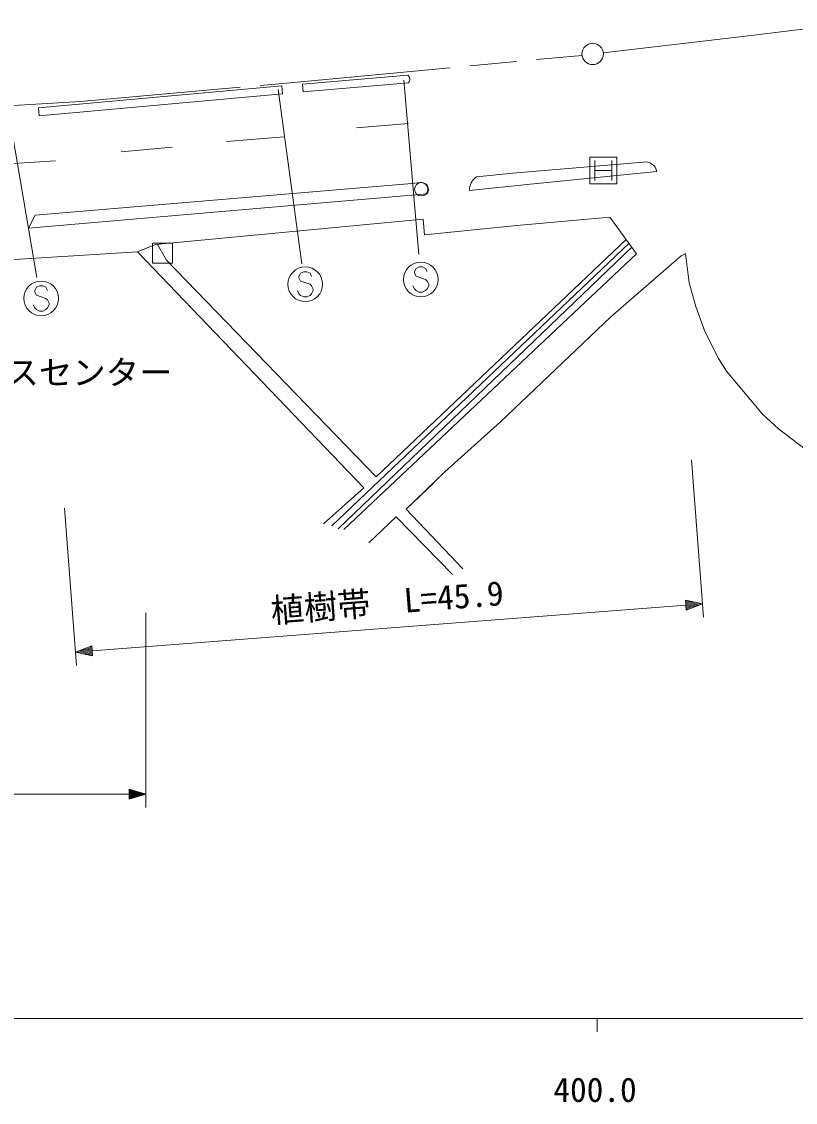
# Model space of a CAD drawing. Units: millimetres, scale not verified. Extents: x 40000 to 680000, y 20000 to 380000.
# Drawn here: x 424928 to 482838, y 198715 to 279626 of the extents above; entities that cross this region are included whole.
import ezdxf
from ezdxf.enums import TextEntityAlignment as Align

# ---------------------------------------------------------------- set-up
doc = ezdxf.new("R2010")
doc.units = ezdxf.units.MM
doc.header["$LTSCALE"] = 1000
doc.linetypes.add('CHAIN', pattern=[18.5, 12, -1.5, 3.5, -1.5])
for name, color, linetype, lineweight in [('M-BGD', 7, 'Continuous', 13), ('M-BMK', 2, 'CHAIN', 13), ('M-BMK-ROW', 30, 'Continuous', 13), ('M-BMK-SRVR', 3, 'Continuous', 13), ('M-STR-HTXT', 7, 'Continuous', 13), ('M-STR-STRC', 7, 'Continuous', 13), ('M-STR-STRD', 7, 'Continuous', 13), ('M-TTL-BAND', 7, 'Continuous', 13)]:
    doc.layers.add(name, color=color, linetype=linetype, lineweight=lineweight)
doc.layers.add('M-BGD-HTXT', color=7, linetype='Continuous')
doc.styles.add('ＭＳ ゴシック', font='')
doc.styles.get('ＭＳ ゴシック').set_extended_font_data('MS Gothic')

msp = doc.modelspace()

# ---------------------------------------------------------------- linework, layer by layer
at = {"layer": 'M-BGD'}
for p, q in [((427466, 269212), (423571, 268958)), ((434953, 262932), (454970, 264833)), ((454970, 264833), (455084, 263668)), ((461981, 264354), (468956, 264993)), ((468956, 264993), (470959, 262251)), ((455084, 263668), (461981, 264354)), ((448134, 241870), (470390, 263030)), ((451461, 245555), (470185, 263310)), ((411326, 260993), (433611, 262400)), ((433611, 262400), (434953, 262932)), ((433611, 262400), (450551, 244718)), ((435087, 262945), (435763, 261761)), ((448618, 241664), (470603, 262739)), ((470959, 262251), (449034, 241594)), ((474287, 262100), (474625, 262269)), ((474625, 262269), (474879, 260068)), ((435763, 261761), (451461, 245555)), ((469037, 257528), (474287, 262100)), ((474879, 260068), (475387, 258290)), ((475387, 258290), (476065, 256427)), ((460770, 249671), (469037, 257528)), ((476065, 256427), (477081, 254395)), ((477081, 254395), (477673, 253464)), ((477673, 253464), (480383, 250247)), ((480383, 250247), (481568, 249146)), ((456591, 245929), (460770, 249671)), ((481568, 249146), (485209, 246352)), ((453713, 243135), (456591, 245929)), ((450551, 244718), (447526, 242019)), ((455745, 245082), (453713, 243135)), ((453713, 243135), (457946, 238647)), ((457946, 238647), (453713, 243135)), ((450919, 240595), (452951, 242542)), ((452951, 242542), (457184, 238224))]:
    msp.add_line(p, q, dxfattribs=at)
msp.add_circle((454835, 267073), 500, dxfattribs=at)
at = {"layer": 'M-BMK'}
for p, q in [((479113, 278525), (487918, 279626)), ((468461, 277295), (479113, 278525)), ((445034, 275046), (466872, 277101)), ((429342, 273651), (445034, 275046)), ((405452, 272247), (429342, 273651))]:
    msp.add_line(p, q, dxfattribs=at)
at = {"layer": 'M-BMK-ROW'}
for p, q in [((436212, 263039), (434712, 263039)), ((434712, 263039), (434712, 261539)), ((436212, 261539), (436212, 263039)), ((434712, 261539), (436212, 261539))]:
    msp.add_line(p, q, dxfattribs=at)
at = {"layer": 'M-BMK-SRVR'}
msp.add_circle((467665, 277209), 800, dxfattribs=at)
at = {"layer": 'M-STR-HTXT'}
for p, q in [((475056, 246825), (475967, 235047)), ((428136, 243195), (429047, 231417)), ((475890, 236044), (474615, 236322)), ((474615, 236322), (474673, 235574)), ((474870, 236266), (474620, 236247)), ((430216, 232511), (474644, 235948)), ((474626, 236172), (475125, 236211)), ((475380, 236155), (474632, 236097)), ((474638, 236022), (475635, 236100)), ((475890, 236044), (474644, 235948)), ((474649, 235873), (475646, 235950)), ((475403, 235856), (474655, 235798)), ((474661, 235723), (475159, 235762)), ((474916, 235668), (474667, 235649)), ((475890, 236044), (474673, 235574)), ((434234, 235373), (434234, 220782)), ((428970, 232414), (430187, 232885)), ((428970, 232414), (430216, 232511)), ((428970, 232414), (430245, 232137)), ((430210, 232586), (429213, 232508)), ((430222, 232436), (429225, 232359)), ((429457, 232602), (430204, 232660)), ((429480, 232303), (430227, 232361)), ((430199, 232735), (429700, 232697)), ((430233, 232286), (429735, 232248)), ((429944, 232791), (430193, 232810)), ((430245, 232137), (430187, 232885)), ((429990, 232192), (430239, 232212)), ((384934, 221782), (432984, 221782)), ((434234, 221782), (432984, 222157)), ((432984, 222157), (432984, 221407)), ((433234, 222082), (432984, 222082)), ((432984, 222007), (433484, 222007)), ((433734, 221932), (432984, 221932)), ((432984, 221857), (433984, 221857)), ((434234, 221782), (432984, 221407)), ((434234, 221782), (432984, 221782)), ((432984, 221707), (433984, 221707)), ((433734, 221632), (432984, 221632)), ((432984, 221557), (433484, 221557)), ((433234, 221482), (432984, 221482))]:
    msp.add_line(p, q, dxfattribs=at)
at = {"layer": 'M-STR-STRC'}
for p, q in [((453538, 275253), (454656, 262193)), ((445908, 261486), (444129, 274532)), ((424050, 272360), (426054, 260460)), ((449987, 271667), (453882, 272006)), ((440251, 270651), (444569, 270990)), ((432377, 269889), (436187, 270228)), ((467466, 267489), (467466, 269489)), ((467466, 269489), (469466, 269489)), ((469466, 269489), (469466, 267489)), ((467841, 269239), (467841, 267739)), ((469091, 269239), (469091, 267739)), ((467841, 268489), (469091, 268489)), ((469466, 267489), (467466, 267489)), ((445803, 260788), (445685, 260552)), ((445685, 260552), (445685, 260433)), ((446039, 260906), (445803, 260788)), ((446276, 260906), (446039, 260906)), ((446512, 260788), (446276, 260906)), ((446630, 260552), (446512, 260788)), ((454454, 261148), (454336, 260912)), ((454336, 260912), (454336, 260794)), ((454336, 260794), (454454, 260557)), ((454691, 261267), (454454, 261148)), ((454454, 260557), (455163, 260321)), ((454927, 261267), (454691, 261267)), ((455163, 261148), (454927, 261267)), ((455282, 260912), (455163, 261148)), ((426032, 259734), (425914, 259498)), ((426269, 259852), (426032, 259734)), ((426505, 259852), (426269, 259852)), ((426742, 259734), (426505, 259852)), ((426860, 259498), (426742, 259734)), ((445685, 260433), (445803, 260197)), ((445803, 260197), (446512, 259961)), ((446512, 259961), (446630, 259842)), ((446630, 259842), (446748, 259606)), ((454336, 259612), (454218, 259848)), ((455163, 260321), (455282, 260203)), ((455282, 260203), (455400, 259967)), ((455400, 259848), (455282, 259612)), ((455400, 259967), (455400, 259848)), ((425914, 259498), (425914, 259380)), ((425914, 259380), (426032, 259143)), ((426032, 259143), (426742, 258907)), ((445685, 259252), (445567, 259488)), ((445803, 259133), (445685, 259252)), ((446039, 259015), (445803, 259133)), ((446276, 259015), (446039, 259015)), ((446512, 259133), (446276, 259015)), ((446630, 259252), (446512, 259133)), ((446748, 259488), (446630, 259252)), ((446748, 259606), (446748, 259488)), ((454454, 259494), (454336, 259612)), ((454691, 259376), (454454, 259494)), ((454927, 259376), (454691, 259376)), ((455163, 259494), (454927, 259376)), ((455282, 259612), (455163, 259494)), ((425914, 258198), (425796, 258434)), ((426032, 258080), (425914, 258198)), ((426742, 258907), (426860, 258789)), ((426860, 258198), (426742, 258080)), ((426860, 258789), (426978, 258552)), ((426978, 258434), (426860, 258198)), ((426978, 258552), (426978, 258434)), ((426269, 257961), (426032, 258080)), ((426505, 257961), (426269, 257961)), ((426742, 258080), (426505, 257961))]:
    msp.add_line(p, q, dxfattribs=at)
for centre in [(454809, 260321), (446158, 259961), (426387, 258907)]:
    msp.add_circle(centre, 1300, dxfattribs=at)
at = {"layer": 'M-STR-STRD'}
for p, q in [((453823, 275612), (445941, 274933)), ((444409, 274811), (426182, 273175)), ((444463, 274209), (444409, 274811)), ((445941, 274933), (445989, 274376)), ((445989, 274376), (453871, 275055)), ((426236, 272573), (444463, 274209)), ((426182, 273175), (426236, 272573)), ((461695, 268284), (471448, 269105)), ((458974, 268003), (461695, 268284)), ((472471, 268395), (462772, 267434)), ((425942, 265148), (454136, 267519)), ((454136, 267519), (454761, 267580)), ((462772, 267434), (458458, 266988)), ((425452, 264172), (455288, 266745)), ((425942, 265148), (425452, 264172))]:
    msp.add_line(p, q, dxfattribs=at)
for centre, radius, start, end in [((453622, 275314), 359, 313.88633, 55.96055), ((471598, 268229), 889, 10.75652, 99.69727), ((459562, 267065), 1107, 122.10062, 183.98172), ((454845, 267049), 537, 325.47754, 99.0173)]:
    msp.add_arc(centre, radius, start, end, dxfattribs=at)
at = {"layer": 'M-TTL-BAND'}
for p, q in [((40000, 205000), (579000, 205000)), ((468000, 205000), (468000, 204000))]:
    msp.add_line(p, q, dxfattribs=at)

# ---------------------------------------------------------------- texts
at = {"layer": 'M-BGD-HTXT', "style": 'ＭＳ ゴシック'}
msp.add_text('山口サービスセンター', height=1833, dxfattribs=at).set_placement((423722, 251895), align=Align.BOTTOM_CENTER)
at = {"layer": 'M-STR-HTXT', "style": 'ＭＳ ゴシック'}
msp.add_text('植樹帯  L=45.9', height=1833, rotation=4.424, dxfattribs=at).set_placement((452391, 234728), align=Align.BOTTOM_CENTER)
at = {"layer": 'M-TTL-BAND', "style": 'ＭＳ ゴシック'}
msp.add_text('400.0', height=1833, dxfattribs=at).set_placement((467844, 198195), align=Align.BOTTOM_CENTER)

doc.saveas('drawing.dxf')
